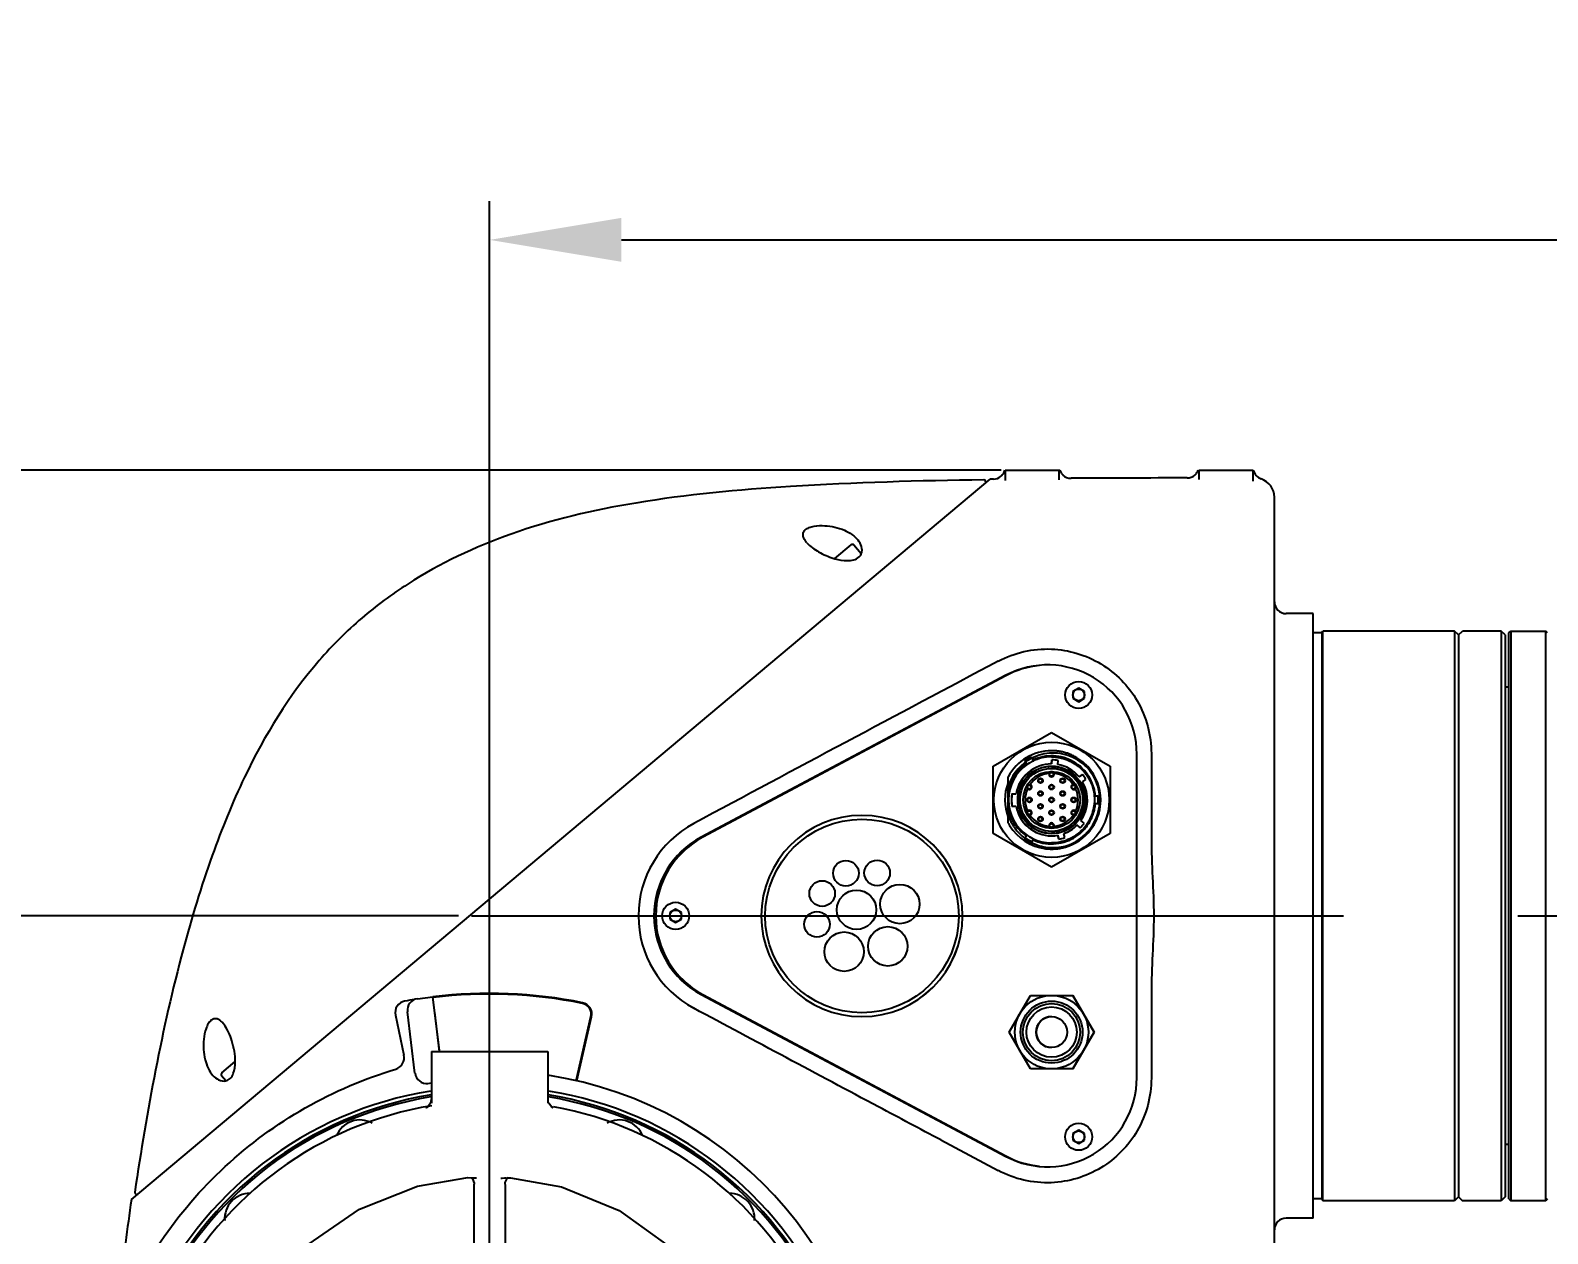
# Model space of a CAD drawing. Header units: millimetres. Extents: x 7426 to 8737, y 124 to 421.
# Drawn here: x 8011.82 to 8031.4, y 304.45 to 319.97 of the extents above; entities that cross this region are included whole.
import ezdxf

# ---------------------------------------------------------------- set-up
doc = ezdxf.new("R2010")
doc.units = ezdxf.units.MM
doc.linetypes.add('CENTER', pattern=[0.6, 0.375, -0.075, 0.075, -0.075])
for name, color, linetype in [('中心线', 7, 'Continuous'), ('外形图', 7, 'Continuous'), ('尺寸标注', 7, 'Continuous')]:
    doc.layers.add(name, color=color, linetype=linetype)
doc.styles.add('微软雅黑', font='msyh.ttc')
doc.dimstyles.new('尺寸标注_1_20比例', dxfattribs={"dimtxt": 2.1, "dimasz": 1.7, "dimexe": 0.5, "dimexo": 0.4, "dimgap": 0.5, "dimtad": 1, "dimdec": 1, "dimlfac": 20, "dimdsep": 46, "dimtxsty": '微软雅黑', "dimcen": 0.09, "dimadec": 0, "dimazin": 0, "dimtp": 0.01, "dimtm": 0.01, "dimtfac": 1, "dimtdec": 1, "dimtofl": 0, "dimtmove": 0, "dimatfit": 3, "dimfxl": 1, "dimtolj": 1, "dimarcsym": 0})

# ---------------------------------------------------------------- blocks, each defined once
blk = doc.blocks.new('*D1248')
at = {"layer": 'Defpoints', "color": 0}
for p in [(8055.75, 317.27), (8055.75, 308.549), (8017.75, 301.549)]:
    blk.add_point(p, dxfattribs=at)
at = {"layer": '尺寸标注', "color": 0, "linetype": 'Continuous', "lineweight": -2}
for p, q in [((8017.75, 301.949), (8017.75, 317.77)), ((8055.75, 308.949), (8055.75, 317.77)), ((8019.45, 317.27), (8054.05, 317.27))]:
    blk.add_line(p, q, dxfattribs=at)
at = {"layer": '尺寸标注', "color": 0}
for points in [[(8019.45, 317.554), (8019.45, 316.987), (8017.75, 317.27)], [(8054.05, 316.987), (8054.05, 317.554), (8055.75, 317.27)]]:
    blk.add_solid(points, dxfattribs=at)
at = {"layer": '尺寸标注', "color": 0, "insert": (8038.308, 319.941), "char_height": 2.1, "attachment_point": 2, "style": '微软雅黑'}
blk.add_mtext('\\A1;\\A1;760', dxfattribs=at)
blk = doc.blocks.new('*D1249')
at = {"layer": 'Defpoints', "color": 0}
for p in [(7980.399, 314.299), (8024.75, 314.299), (7999.58, 234.548)]:
    blk.add_point(p, dxfattribs=at)
at = {"layer": '尺寸标注', "color": 0, "linetype": 'Continuous', "lineweight": -2}
for p, q in [((8024.35, 314.299), (7979.899, 314.299)), ((7980.399, 236.248), (7980.399, 312.599)), ((7999.18, 234.548), (7979.899, 234.548))]:
    blk.add_line(p, q, dxfattribs=at)
at = {"layer": '尺寸标注', "color": 0}
for points in [[(7980.682, 312.599), (7980.116, 312.599), (7980.399, 314.299)], [(7980.116, 236.248), (7980.682, 236.248), (7980.399, 234.548)]]:
    blk.add_solid(points, dxfattribs=at)
at = {"layer": '尺寸标注', "color": 0, "insert": (7977.716, 274.422), "char_height": 2.1, "attachment_point": 2, "rotation": 90, "style": '微软雅黑'}
blk.add_mtext('\\A1;\\A1;1595', dxfattribs=at)
blk = doc.blocks.new('*D1250')
at = {"layer": 'Defpoints', "color": 0}
for p in [(8017.75, 308.549), (7989.649, 301.549), (8017.75, 301.549)]:
    blk.add_point(p, dxfattribs=at)
at = {"layer": '尺寸标注', "color": 0, "linetype": 'Continuous', "lineweight": -2}
for p, q in [((8017.35, 308.549), (7989.149, 308.549)), ((7989.649, 306.849), (7989.649, 303.249)), ((8017.35, 301.549), (7989.149, 301.549))]:
    blk.add_line(p, q, dxfattribs=at)
at = {"layer": '尺寸标注', "color": 0}
for points in [[(7989.932, 306.849), (7989.365, 306.849), (7989.649, 308.549)], [(7989.365, 303.249), (7989.932, 303.249), (7989.649, 301.549)]]:
    blk.add_solid(points, dxfattribs=at)
at = {"layer": '尺寸标注', "color": 0, "insert": (7986.967, 304.123), "char_height": 2.1, "attachment_point": 2, "rotation": 90, "style": '微软雅黑'}
blk.add_mtext('\\A1;\\A1;140', dxfattribs=at)

msp = doc.modelspace()

# ---------------------------------------------------------------- linework, layer by layer
at = {"layer": '中心线', "color": 0, "linetype": 'CENTER', "ltscale": 30}
msp.add_line((8017.5154, 308.5487), (8061.9003, 308.5487), dxfattribs=at)
at = {"layer": '外形图', "color": 0, "linetype": 'Continuous'}
for p, q in [((8024.3998, 314.2987), (8024.3998, 314.1645)), ((8024.3998, 314.2987), (8025.1068, 314.2987)), ((8025.0998, 314.1739), (8025.0998, 314.2987)), ((8026.8999, 314.2987), (8026.8999, 314.1784)), ((8026.8999, 314.2987), (8027.5999, 314.2987)), ((8027.5999, 314.1578), (8027.5999, 314.2987)), ((8013.1286, 304.8889), (8024.2059, 314.1839)), ((8024.2518, 314.1845), (8024.2059, 314.1839)), ((8027.8749, 304.0741), (8027.8749, 313.9487)), ((8022.2029, 313.1576), (8022.4149, 313.3354)), ((8022.5442, 313.2202), (8022.4501, 313.3323)), ((8028.3749, 312.4487), (8028.0249, 312.4487)), ((8028.3749, 304.6487), (8028.3749, 312.4486)), ((8028.4855, 312.1987), (8028.3749, 312.1987)), ((8028.4855, 312.1987), (8028.4999, 312.2237)), ((8028.4855, 312.1987), (8028.4855, 304.8986)), ((8028.4999, 304.8736), (8028.4999, 312.2237)), ((8030.1999, 312.2237), (8028.4999, 312.2237)), ((8030.1999, 312.2237), (8030.1999, 304.8736)), ((8030.2499, 312.1737), (8030.1999, 312.2237)), ((8030.2499, 312.1737), (8030.2999, 312.2237)), ((8030.2499, 312.1737), (8030.2499, 304.9236)), ((8030.8499, 312.1737), (8030.7999, 312.2237)), ((8030.8999, 312.1987), (8030.9249, 312.2237)), ((8030.8999, 304.8986), (8030.8999, 312.1987)), ((8031.3999, 312.1987), (8031.3749, 312.2237)), ((8024.4103, 311.652), (8020.4804, 309.5643)), ((8024.4087, 311.6467), (8020.5024, 309.5634)), ((8025.3498, 311.4853), (8025.2748, 311.442)), ((8025.4248, 311.442), (8025.3498, 311.4853)), ((8025.2748, 311.442), (8025.2748, 311.3554)), ((8025.2748, 311.3554), (8025.3498, 311.3121)), ((8025.3498, 311.3121), (8025.4248, 311.3554)), ((8025.4248, 311.3554), (8025.4248, 311.442)), ((8024.2466, 310.4799), (8025, 310.9149)), ((8025, 310.9149), (8025.7535, 310.4799)), ((8025.0006, 310.6791), (8024.9998, 310.6791)), ((8024.2466, 309.6099), (8024.2466, 310.4799)), ((8024.6574, 310.5381), (8024.7001, 310.5628)), ((8024.6574, 310.5381), (8024.6789, 310.5007)), ((8024.6631, 310.556), (8024.6623, 310.5556)), ((8024.7254, 310.592), (8024.6631, 310.556)), ((8024.6789, 310.5007), (8024.7217, 310.5255)), ((8024.688, 310.506), (8024.6887, 310.5047)), ((8024.7001, 310.5628), (8024.743, 310.5875)), ((8024.7246, 310.5916), (8024.7254, 310.592)), ((8024.743, 310.5875), (8024.7646, 310.5502)), ((8024.754, 310.5441), (8024.7646, 310.5502)), ((8024.7555, 310.545), (8024.7562, 310.5437)), ((8025, 310.5091), (8024.999, 310.5091)), ((8025.0041, 310.5611), (8024.9995, 310.5091)), ((8025, 310.5091), (8025.0046, 310.5611)), ((8025.0791, 310.5021), (8025.0837, 310.5541)), ((8025.7536, 310.4799), (8025.7535, 310.4799)), ((8025.7535, 310.4799), (8025.7535, 309.6099)), ((8026.0999, 306.4609), (8026.0999, 310.6364)), ((8026.2873, 310.6431), (8026.2873, 309.547)), ((8024.4404, 310.2703), (8024.4404, 310.3437)), ((8024.8564, 310.3171), (8024.8559, 310.3171)), ((8024.9997, 310.3996), (8024.9992, 310.3996)), ((8024.9992, 310.3497), (8024.9997, 310.3497)), ((8025.1431, 310.3171), (8025.1426, 310.3171)), ((8025.3977, 310.3728), (8025.355, 310.3429)), ((8025.3555, 310.3429), (8025.355, 310.3429)), ((8025.3555, 310.3429), (8025.3979, 310.3726)), ((8025.4008, 310.2774), (8025.4436, 310.3074)), ((8024.4393, 310.2681), (8024.4391, 310.2675)), ((8024.4404, 310.2664), (8024.4404, 310.2703)), ((8024.4404, 310.2225), (8024.4404, 310.2664)), ((8024.4404, 310.2225), (8024.4406, 310.2231)), ((8024.4404, 310.1413), (8024.4404, 310.2225)), ((8024.4404, 310.0449), (8024.4404, 310.1413)), ((8024.4406, 310.2231), (8024.4407, 310.2237)), ((8024.489, 310.1248), (8024.5422, 310.1248)), ((8024.7144, 310.2347), (8024.7139, 310.2347)), ((8024.7139, 310.1848), (8024.7144, 310.1848)), ((8024.7143, 310.2415), (8024.7197, 310.241)), ((8024.8559, 310.2673), (8024.8564, 310.2673)), ((8024.8564, 310.1522), (8024.8559, 310.1522)), ((8024.8559, 310.1024), (8024.8564, 310.1024)), ((8024.9997, 310.2347), (8024.9992, 310.2347)), ((8024.9992, 310.1848), (8024.9997, 310.1848)), ((8025.1426, 310.2673), (8025.1431, 310.2673)), ((8025.1431, 310.1522), (8025.1426, 310.1522)), ((8025.1426, 310.1024), (8025.1431, 310.1024)), ((8025.285, 310.2415), (8025.2796, 310.241)), ((8025.2851, 310.2347), (8025.2846, 310.2347)), ((8025.2846, 310.1848), (8025.2851, 310.1848)), ((8025.5541, 310.0839), (8025.5527, 310.0839)), ((8025.5973, 310.0943), (8025.5541, 310.0943)), ((8025.5541, 310.0943), (8025.5541, 310.0841)), ((8025.5541, 310.0841), (8025.5541, 310.0824)), ((8025.5541, 310.0824), (8025.5541, 310.0465)), ((8025.5973, 310.0943), (8025.5972, 310.0453)), ((8025.61, 310.0449), (8025.61, 310.0817)), ((8024.4404, 310.0389), (8024.4404, 310.0449)), ((8024.4404, 309.9485), (8024.4404, 310.0389)), ((8024.4404, 309.8515), (8024.4404, 309.9485)), ((8024.489, 309.965), (8024.5422, 309.965)), ((8024.5926, 310.0702), (8024.5705, 310.0702)), ((8024.5705, 310.0195), (8024.5926, 310.0195)), ((8024.5926, 310.0449), (8024.5926, 310.0702)), ((8024.5926, 310.0195), (8024.5926, 310.0449)), ((8024.7144, 310.0698), (8024.7139, 310.0698)), ((8024.7139, 310.0199), (8024.7144, 310.0199)), ((8024.7144, 309.9049), (8024.7139, 309.9049)), ((8024.8564, 309.9874), (8024.8559, 309.9874)), ((8024.8559, 309.9375), (8024.8564, 309.9375)), ((8024.9997, 310.0698), (8024.9992, 310.0698)), ((8024.9992, 310.0199), (8024.9997, 310.0199)), ((8024.9997, 309.9049), (8024.9992, 309.9049)), ((8025.1431, 309.9874), (8025.1426, 309.9874)), ((8025.1426, 309.9375), (8025.1431, 309.9375)), ((8025.2851, 310.0698), (8025.2846, 310.0698)), ((8025.2846, 310.0199), (8025.2851, 310.0199)), ((8025.2851, 309.9049), (8025.2846, 309.9049)), ((8025.5541, 310.0059), (8025.5527, 310.0059)), ((8025.5541, 310.0433), (8025.5541, 310.0075)), ((8025.5541, 310.0075), (8025.5541, 310.0056)), ((8025.5541, 310.0056), (8025.5541, 309.9954)), ((8025.5973, 309.9954), (8025.5541, 309.9954)), ((8025.5972, 310.0453), (8025.5972, 310.0449)), ((8025.5972, 310.0449), (8025.5973, 309.9954)), ((8025.6099, 310.0449), (8025.6099, 310.0452)), ((8025.6099, 310.0449), (8025.61, 310.0081)), ((8024.4404, 309.8235), (8024.4404, 309.8515)), ((8024.4404, 309.8194), (8024.4404, 309.8235)), ((8024.4404, 309.7715), (8024.4404, 309.8194)), ((8024.4404, 309.746), (8024.4404, 309.7715)), ((8024.7139, 309.8551), (8024.7144, 309.8551)), ((8024.7143, 309.8483), (8024.7197, 309.8487)), ((8024.8564, 309.8225), (8024.8559, 309.8225)), ((8024.8559, 309.7726), (8024.8564, 309.7726)), ((8024.9992, 309.8551), (8024.9997, 309.8551)), ((8024.9997, 309.74), (8024.9992, 309.74)), ((8024.9992, 309.6902), (8024.9997, 309.6902)), ((8025.1431, 309.8225), (8025.1426, 309.8225)), ((8025.1426, 309.7726), (8025.1431, 309.7726)), ((8025.285, 309.8483), (8025.2796, 309.8487)), ((8025.2846, 309.8551), (8025.2851, 309.8551)), ((8025.3277, 309.717), (8025.3676, 309.6834)), ((8025.3281, 309.717), (8025.3277, 309.717)), ((8025.3678, 309.6837), (8025.3281, 309.717)), ((8025.419, 309.7446), (8025.379, 309.7782)), ((8025, 309.1749), (8024.2466, 309.6099)), ((8024.6553, 309.5486), (8024.6559, 309.5481)), ((8024.6574, 309.5517), (8024.6789, 309.589)), ((8024.7001, 309.5269), (8024.6574, 309.5517)), ((8024.662, 309.5344), (8024.7257, 309.4976)), ((8024.6894, 309.583), (8024.6789, 309.589)), ((8024.688, 309.5838), (8024.6887, 309.585)), ((8024.743, 309.5022), (8024.7001, 309.5269)), ((8024.7646, 309.5396), (8024.7217, 309.5643)), ((8024.7332, 309.6647), (8024.7337, 309.6643)), ((8024.743, 309.5022), (8024.7646, 309.5396)), ((8024.7555, 309.5448), (8024.7562, 309.546)), ((8025.7535, 309.6099), (8025, 309.1749)), ((8025.0801, 309.5878), (8025.0936, 309.5374)), ((8025.0806, 309.5878), (8025.0801, 309.5878)), ((8025.0932, 309.5411), (8025.0806, 309.5878)), ((8025.0935, 309.5398), (8025.0932, 309.5411)), ((8025.0942, 309.5374), (8025.0935, 309.5398)), ((8025.1708, 309.5581), (8025.1573, 309.6085)), ((8025.7536, 309.6099), (8025.7535, 309.6099)), ((8024.9207, 309.4094), (8024.9207, 309.4156)), ((8025.0793, 309.4094), (8024.9207, 309.4094)), ((8025.0793, 309.4156), (8025.0793, 309.4094)), ((8025.1808, 309.4371), (8025.1772, 309.4492)), ((8020.1498, 308.6353), (8020.0748, 308.592)), ((8020.0748, 308.592), (8020.0748, 308.5054)), ((8020.2248, 308.592), (8020.1498, 308.6353)), ((8020.2248, 308.5054), (8020.2248, 308.592)), ((8020.0748, 308.5054), (8020.1498, 308.4621)), ((8020.1498, 308.4621), (8020.2248, 308.5054)), ((8020.5024, 307.5339), (8024.4087, 305.4506)), ((8026.2873, 307.5503), (8026.2873, 306.4542)), ((8016.82, 307.4795), (8017.0185, 307.5039)), ((8017.1036, 306.8114), (8017.0185, 307.5039)), ((8020.4804, 307.5331), (8024.4103, 305.4453)), ((8024.4521, 307.0486), (8024.726, 307.523)), ((8024.726, 307.523), (8025.2738, 307.523)), ((8025.2738, 307.523), (8025.5477, 307.0486)), ((8025.548, 307.0486), (8025.2741, 307.523)), ((8016.5338, 307.2689), (8016.6435, 306.7532)), ((8016.7869, 306.5183), (8016.6894, 307.3124)), ((8017.1051, 306.7986), (8017.0429, 307.3054)), ((8018.8662, 306.4224), (8019.0569, 307.2488)), ((8018.8745, 306.4205), (8019.0653, 307.2468)), ((8024.726, 306.5742), (8024.4521, 307.0486)), ((8025.5477, 307.0486), (8025.2738, 306.5742)), ((8025.2741, 306.5742), (8025.548, 307.0486)), ((8025.5477, 307.0486), (8025.548, 307.0486)), ((8016.9997, 306.7986), (8016.9997, 306.134)), ((8016.9997, 306.7986), (8018.4998, 306.7986)), ((8018.4998, 306.7986), (8018.4998, 306.134)), ((8014.2947, 306.5218), (8014.4687, 306.6678)), ((8025.2738, 306.5742), (8024.726, 306.5742)), ((8014.3462, 306.4215), (8014.2916, 306.4866)), ((8016.9541, 306.3877), (8016.9997, 306.3933)), ((8016.9291, 306.0709), (8016.928, 306.0702)), ((8025.3498, 305.7852), (8025.2748, 305.7419)), ((8025.4248, 305.7419), (8025.3498, 305.7852)), ((8023.5694, 305.657), (8024.3112, 305.2623)), ((8025.2748, 305.7419), (8025.2748, 305.6553)), ((8025.2748, 305.6553), (8025.3498, 305.612)), ((8025.3498, 305.612), (8025.4248, 305.6553)), ((8025.4248, 305.6553), (8025.4248, 305.7419)), ((8017.4704, 305.1718), (8017.5427, 305.1701)), ((8017.5427, 305.1701), (8017.5787, 305.1668)), ((8017.5486, 305.1009), (8017.5497, 305.085)), ((8017.5497, 305.0836), (8017.5497, 305.085)), ((8017.5497, 304.2393), (8017.5497, 305.085)), ((8017.8923, 305.1648), (8017.913, 305.1662)), ((8017.913, 305.1662), (8017.9765, 305.1705)), ((8017.9498, 305.1782), (8017.9498, 305.1662)), ((8017.9498, 305.0858), (8017.9519, 305.1068)), ((8017.9498, 305.0836), (8017.9498, 304.2393)), ((8017.9519, 305.1068), (8017.9771, 305.1618)), ((8017.9765, 305.1705), (8018.0183, 305.1698)), ((8017.9771, 305.1618), (8017.9942, 305.1782)), ((8028.4855, 304.8986), (8028.3749, 304.8986)), ((8028.4855, 304.8986), (8028.4999, 304.8736)), ((8030.1999, 304.8736), (8028.4999, 304.8736)), ((8030.2499, 304.9236), (8030.1999, 304.8736)), ((8030.2499, 304.9236), (8030.2999, 304.8736)), ((8030.8499, 304.9236), (8030.7999, 304.8736)), ((8030.8999, 304.8986), (8030.9249, 304.8736)), ((8031.3749, 304.8736), (8030.9249, 304.8736)), ((8031.3999, 304.8986), (8031.3749, 304.8736)), ((8028.3749, 304.6486), (8028.0249, 304.6486))]:
    msp.add_line(p, q, dxfattribs=at)
at = {"layer": '外形图', "color": 0, "ltscale": 10}
for p, q in [((8030.7999, 312.2237), (8030.2999, 312.2237)), ((8030.7999, 312.2237), (8030.7999, 304.8736)), ((8030.8499, 312.1737), (8030.8499, 304.9236)), ((8030.9249, 312.2237), (8031.3749, 312.2237)), ((8030.9249, 312.2237), (8030.9249, 304.8736)), ((8031.3749, 304.8736), (8031.3749, 312.2237)), ((8030.8999, 311.4987), (8030.8499, 311.4987)), ((8030.8999, 305.5986), (8030.8499, 305.5986)), ((8030.7999, 304.8736), (8030.2999, 304.8736))]:
    msp.add_line(p, q, dxfattribs=at)
at = {"layer": '外形图', "color": 0, "linetype": 'Continuous'}
for points in [[(8016.9997, 306.1946), (8016.9854, 306.1314), (8016.9516, 306.0865), (8016.9291, 306.0709)], [(8018.5478, 306.0866), (8018.514, 306.1316), (8018.5128, 306.137)], [(8018.5713, 306.0703), (8018.5703, 306.0709), (8018.5478, 306.0866)], [(8014.2572, 301.5586), (8014.2815, 302.2274), (8014.4891, 303.0096), (8014.8735, 303.7144), (8015.4101, 304.3091), (8016.0699, 304.7657), (8016.8208, 305.0619), (8017.4704, 305.1718)], [(8017.5118, 305.1708), (8017.5277, 305.1549), (8017.5486, 305.1009)], [(8018.0183, 305.1697), (8018.6765, 305.0521), (8019.4197, 304.7483), (8020.0677, 304.285), (8020.5876, 303.6867), (8020.9516, 302.9835), (8021.1378, 302.21), (8021.1477, 301.5604)]]:
    msp.add_lwpolyline(points, dxfattribs=at)
for centre, radius in [((8025.3498, 311.3987), 0.175), ((8025.3498, 311.3987), 0.075), ((8025, 310.0449), 0.7433), ((8024.9996, 310.0449), 0.4363), ((8024.9996, 310.0449), 0.4065), ((8024.9996, 310.0449), 0.3672), ((8024.8563, 310.2922), 0.0317), ((8024.8559, 310.2922), 0.0249), ((8024.9992, 310.3747), 0.0249), ((8025.143, 310.2922), 0.0317), ((8025.1426, 310.2922), 0.0249), ((8024.7139, 310.2098), 0.0249), ((8024.8563, 310.1273), 0.0317), ((8024.8559, 310.1273), 0.0249), ((8024.9997, 310.2098), 0.0317), ((8024.9992, 310.2098), 0.0249), ((8025.143, 310.1273), 0.0317), ((8025.1426, 310.1273), 0.0249), ((8025.2846, 310.2098), 0.0249), ((8024.7143, 310.0449), 0.0317), ((8024.7139, 310.0449), 0.0249), ((8024.7139, 309.88), 0.0249), ((8024.8563, 309.9624), 0.0317), ((8024.8559, 309.9624), 0.0249), ((8024.9996, 310.0449), 0.0317), ((8024.9996, 309.88), 0.0317), ((8024.9992, 310.0449), 0.0249), ((8024.9992, 309.88), 0.0249), ((8025.143, 309.9624), 0.0317), ((8025.1426, 309.9624), 0.0249), ((8025.285, 310.0449), 0.0317), ((8025.2846, 310.0449), 0.0249), ((8025.2846, 309.88), 0.0249), ((8022.5527, 308.5468), 1.2484), ((8024.8563, 309.7975), 0.0317), ((8024.8559, 309.7975), 0.0249), ((8024.9992, 309.7151), 0.0249), ((8025.143, 309.7975), 0.0317), ((8025.1426, 309.7975), 0.0249), ((8022.3464, 309.0987), 0.1654), ((8022.7494, 309.1022), 0.1654), ((8022.0399, 308.8369), 0.1654), ((8023.0433, 308.7014), 0.254), ((8020.1498, 308.5487), 0.175), ((8022.4844, 308.6279), 0.254), ((8020.1498, 308.5487), 0.075), ((8021.9733, 308.4394), 0.1654), ((8022.3232, 308.0865), 0.254), ((8022.8867, 308.1556), 0.254), ((8024.9998, 307.0486), 0.4744), ((8024.9998, 307.0486), 0.3995), ((8024.9997, 307.0486), 0.3689), ((8024.9995, 307.0486), 0.3246), ((8024.9995, 307.0486), 0.1997), ((8025.3498, 305.6986), 0.175), ((8025.3498, 305.6986), 0.075)]:
    msp.add_circle(centre, radius, dxfattribs=at)
for centre, radius, start, end in [((8026.9744, -8.158), 322.3565, 90.039895, 90.306365), ((8026.7514, 314.3468), 0.1478, 310.10623, 322.70639), ((8024.1256, 314.1491), 0.025, 310.00151, 90.85102), ((8027.6246, 313.9485), 0.2503, 0.05115, 71.73452), ((8022.431, 313.3163), 0.025, 40, 130), ((8022.4385, 313.2642), 0.1153, 333.87291, 334.9278), ((8022.4385, 313.2642), 0.1153, 334.92902, 337.50844), ((8022.4299, 313.9471), 0.8223, 253.06421, 253.94724), ((8028.0249, 312.5987), 0.15, 180, 270), ((8897.1235, -1329.9152), 1859.3398, 117.9966401, 118.1338363), ((8024.9498, 310.632), 1.15, 95.22139, 118.07249), ((8024.9498, 310.6364), 1.15, 0, 117.97947), ((8024.9998, 310.0448), 0.6342, 89.9999, 151.883), ((8024.9998, 310.0444), 0.6347, 84.39926, 89.93189), ((8024.9998, 310.0447), 0.6344, 80.38894, 84.39499), ((8024.9998, 310.0446), 0.6345, 75.94772, 80.38942), ((8024.999, 310.0449), 0.5549, 124.02161, 235.97811), ((8024.999, 310.0449), 0.4642, 90.0004, 170.08791), ((8025.0137, 310.0584), 0.589, 126.72387, 141.38543), ((8024.9997, 310.0449), 0.43, 269.99999, 178.52534), ((8024.6683, 310.5444), 0.0127, 119.99997, 209.99997), ((8024.9994, 310.0443), 0.5556, 117.03883, 124.01773), ((8024.7321, 310.5812), 0.0127, 29.99997, 119.99997), ((8025.0188, 310.0496), 0.5992, 91.19769, 117.10949), ((8024.9985, 310.0459), 0.5538, 116.73303, 117.03449), ((8024.9987, 310.0456), 0.5542, 115.94649, 116.73296), ((8024.999, 310.0448), 0.555, 90.00078, 115.9472), ((8024.999, 310.0441), 0.517, 80.56776, 89.43223), ((8024.999, 310.0449), 0.4643, 39.93799, 80.06196), ((8024.9997, 310.0445), 0.6346, 71.29947, 75.94388), ((8024.9998, 310.0448), 0.6343, 67.50579, 71.29989), ((8024.9996, 310.0445), 0.6347, 62.34047, 67.502), ((8024.9999, 310.0449), 0.6342, 59.06433, 62.34063), ((8024.9995, 310.0444), 0.6347, 53.48985, 59.06052), ((8024.9999, 310.045), 0.6341, 50.62212, 53.48969), ((8024.9994, 310.0443), 0.6349, 43.81536, 50.61737), ((8025.0002, 310.0452), 0.6337, 42.16809, 43.81349), ((8024.9998, 310.0448), 0.6342, 0.00223, 42.1675), ((8024.9997, 310.0449), 0.5869, 139.49967, 162.26442), ((8024.9995, 310.0449), 0.4642, 124.93413, 170.08766), ((8024.9997, 310.0449), 0.3419, 95.00903, 144.98496), ((8024.8564, 310.2922), 0.0249, 270.00107, 89.99893), ((8024.9997, 310.3747), 0.0317, 180.00361, 359.99602), ((8024.9996, 310.3747), 0.0317, 89.9806, 160.28476), ((8024.9996, 310.3746), 0.0318, 19.87815, 89.9817), ((8024.9997, 310.0449), 0.4065, 270, 90), ((8024.9997, 310.3747), 0.0249, 270.00107, 89.99893), ((8024.9996, 310.0449), 0.3419, 35.01561, 84.9917), ((8024.9994, 310.3746), 0.0319, 0.07343, 19.73431), ((8025.1431, 310.2922), 0.0249, 270.00107, 89.99893), ((8024.9998, 310.0449), 0.6215, 286.5852, 37.41483), ((8024.999, 310.0449), 0.4642, 324.93752, 30.06255), ((8024.9984, 310.0444), 0.517, 30.56774, 39.4322), ((8025.0047, 310.0364), 0.6228, 22.43911, 38.30488), ((8025, 310.0449), 0.6034, 158.34986, 201.97137), ((8025.0004, 310.0447), 0.6038, 157.96298, 158.29449), ((8024.999, 310.0449), 0.5162, 171.09517, 188.90483), ((8025.0004, 310.0448), 0.517, 171.10204, 179.99329), ((8024.9996, 310.0449), 0.3418, 154.97659, 205.02341), ((8024.7142, 310.2098), 0.0317, 180.04117, 80.14768), ((8024.7144, 310.2098), 0.0249, 270.00107, 89.99893), ((8024.8564, 310.1273), 0.0249, 270.00107, 89.99893), ((8024.9997, 310.2098), 0.0249, 270.00107, 89.99893), ((8025.1431, 310.1273), 0.0249, 270.00107, 89.99893), ((8025.285, 310.2097), 0.0317, 99.86502, 0.05511), ((8025.2851, 310.2098), 0.0249, 324.00174, 89.99801), ((8025.2851, 310.2098), 0.0249, 269.99944, 321.49506), ((8025.2852, 310.2097), 0.0248, 321.47463, 323.99493), ((8024.9997, 310.0449), 0.3418, 334.97659, 25.02341), ((8024.9987, 310.0448), 0.556, 4.10043, 5.09877), ((8025.0023, 310.0355), 0.6254, 15.69208, 22.43852), ((8025.002, 310.0354), 0.6257, 15.25934, 15.6918), ((8025.0004, 310.0449), 0.517, 180.00671, 188.89796), ((8024.999, 310.0449), 0.4642, 189.91209, 269.99957), ((8024.9995, 310.0449), 0.4642, 189.91238, 234.98654), ((8024.9985, 310.0449), 0.4288, 178.52072, 179.99955), ((8025.0002, 310.0449), 0.4305, 180.00558, 189.48877), ((8024.9997, 310.0449), 0.43, 189.49437, 265.30978), ((8024.7142, 309.88), 0.0317, 279.86505, 179.95935), ((8024.7144, 310.0449), 0.0249, 270.00107, 89.99893), ((8024.7144, 309.88), 0.0249, 270.00107, 89.99893), ((8024.8564, 309.9624), 0.0249, 270.00107, 89.99893), ((8024.9997, 310.0449), 0.0249, 270.00107, 89.99893), ((8024.9997, 309.88), 0.0249, 270.00107, 89.99893), ((8025.1431, 309.9624), 0.0249, 270.00107, 89.99893), ((8025.285, 309.88), 0.0317, 359.94531, 260.14769), ((8025.2851, 310.0449), 0.0249, 270.00107, 89.99893), ((8025.2851, 309.88), 0.0249, 38.50494, 90.00056), ((8025.2851, 309.88), 0.0249, 270.00199, 35.99826), ((8025.2852, 309.8801), 0.0248, 36.00507, 38.52537), ((8024.9986, 310.045), 0.5561, 354.89885, 355.89954), ((8024.9999, 310.0449), 0.6342, 331.0618, 359.26711), ((8025.0016, 310.0449), 0.6324, 359.26467, 0.00141), ((8021.0219, 308.5487), 1.352, 118.15419, 241.8458), ((8022.5528, 308.5468), 1.2984, 90.00003, 89.97699), ((8022.5533, 308.5468), 1.2984, 270.00001, 90), ((8024.9994, 310.0447), 0.6338, 208.11579, 211.33463), ((8024.9998, 310.0448), 0.6342, 211.33052, 262.84027), ((8024.9997, 310.0449), 0.3419, 215.01561, 264.99171), ((8024.8564, 309.7975), 0.0249, 270.00107, 89.99893), ((8024.9996, 309.7151), 0.0317, 0.00362, 179.99602), ((8024.9999, 309.7151), 0.0319, 180.07343, 199.73431), ((8024.9996, 309.715), 0.0317, 199.73684, 270.01928), ((8024.9996, 309.7151), 0.0318, 270.01809, 340.1435), ((8024.9997, 309.7151), 0.0249, 270.00107, 89.99893), ((8024.9996, 310.0449), 0.3419, 275.00903, 324.98496), ((8025.1431, 309.7975), 0.0249, 270.00107, 89.99893), ((8024.999, 310.0449), 0.4642, 289.93691, 315.06315), ((8024.9984, 310.0454), 0.517, 315.5678, 324.43226), ((8024.9937, 310.0372), 0.6344, 324.76796, 331.32658), ((8024.9996, 310.045), 0.6345, 324.09784, 330.5271), ((8024.9963, 310.0358), 0.6315, 331.3307, 331.92667), ((8024.9994, 310.0451), 0.6347, 330.52878, 331.0616), ((8021.0199, 308.5487), 1.15, 117.97947, 242.02053), ((8021.0435, 308.5487), 1.15, 118.07249, 241.92751), ((8024.6683, 309.5453), 0.0127, 150.00003, 240.00003), ((8024.9994, 310.0454), 0.5556, 235.98167, 242.78116), ((8024.7321, 309.5086), 0.0127, 240.00003, 330.00003), ((8025.0169, 310.0358), 0.6067, 242.63519, 242.85768), ((8024.9985, 310.0439), 0.5538, 242.78527, 243.08941), ((8024.9987, 310.0443), 0.5542, 243.08951, 244.05443), ((8024.999, 310.0449), 0.555, 244.0535, 269.99928), ((8024.9997, 310.045), 0.4301, 265.31198, 270.00051), ((8024.999, 310.0452), 0.4645, 270.00352, 280.05939), ((8024.9988, 310.0456), 0.517, 280.56778, 289.43225), ((8024.9998, 310.0449), 0.6342, 286.58535, 322.58448), ((8025.0001, 310.0446), 0.6338, 319.73153, 322.58483), ((8024.9949, 310.0363), 0.6329, 323.46399, 324.76696), ((8024.9995, 310.0451), 0.6346, 322.58172, 324.09435), ((8024.9998, 310.0457), 0.635, 262.84408, 269.99474), ((8024.9998, 310.0453), 0.6346, 270.00177, 275.63189), ((8024.9998, 310.0444), 0.6337, 275.63425, 279.66899), ((8024.9995, 310.046), 0.6354, 279.67022, 284.33977), ((8025, 310.044), 0.6333, 284.34016, 286.58444), ((8017.7497, 301.5486), 6.0001, 78.46928, 97), ((8017.7497, 301.5486), 5.9915, 78.46928, 97), ((8016.6806, 307.3001), 0.15, 100.53072, 192), ((8017.7497, 301.5486), 6.0001, 99.26555, 100.53072), ((8016.8383, 307.3307), 0.15, 97, 187), ((8018.9191, 307.2806), 0.1414, 347, 78.46928), ((8018.9191, 307.2806), 0.15, 347, 78.46928), ((8025.0006, 307.0486), 0.1997, 90.30369, 269.69633), ((8014.3108, 306.5026), 0.025, 130, 220), ((8016.9358, 306.5366), 0.15, 187, 277), ((8017.7497, 301.5486), 5.0001, 359, 81.36363), ((8024.9498, 306.4609), 1.15, 242.02053, 0), ((8017.7497, 301.5486), 4.8001, 99.08584, 213.39385), ((8017.7497, 301.5486), 4.7501, 99.15871, 212.04565), ((8017.7497, 301.5486), 4.7251, 99.26819, 211.44089), ((8017.7497, 301.5486), 4.7501, 327.95227, 80.84129), ((8017.7497, 301.5486), 4.8001, 326.62591, 80.91416), ((8017.7497, 301.5486), 4.7251, 328.5436, 80.73278), ((8017.7497, 301.5486), 4.6118, 99.31628, 206.69211), ((8017.7497, 301.5486), 4.6118, 333.2877, 79.71098), ((8016.0755, 305.5906), 0.325, 60.99001, 157.30983), ((8019.424, 305.5906), 0.325, 22.69018, 119.01), ((8024.9498, 306.4653), 1.15, 241.92751, 264.77861), ((8058.2814, 298.3211), 45.628, 171.72407, 172.43103), ((8013.1974, 304.9792), 0.025, 171.5789, 309.99827), ((8014.6561, 304.6422), 0.325, 90, 184.05685), ((8020.8434, 304.6422), 0.325, 355.94314, 90), ((8028.0249, 304.4986), 0.15, 90, 180)]:
    msp.add_arc(centre, radius, start, end, dxfattribs=at)
for points in [[(8024.2518, 314.1845), (8024.284, 314.1849), (8024.3176, 314.1969), (8024.3429, 314.2169)], [(8024.3429, 314.2169), (8024.3554, 314.2268), (8024.3665, 314.2389), (8024.3753, 314.2523)], [(8024.3753, 314.2523), (8024.3845, 314.2664), (8024.3915, 314.2823), (8024.3955, 314.2987)], [(8025.1068, 314.2987), (8025.1105, 314.2871), (8025.1156, 314.2758), (8025.122, 314.2654)], [(8025.122, 314.2654), (8025.1285, 314.2549), (8025.1363, 314.245), (8025.1452, 314.2364)], [(8025.1452, 314.2364), (8025.1724, 314.2099), (8025.2128, 314.1936), (8025.2508, 314.1939)], [(8026.75, 314.1984), (8026.7843, 314.1984), (8026.8204, 314.2117), (8026.8466, 314.2338)], [(8026.869, 314.2573), (8026.8785, 314.2698), (8026.8862, 314.2839), (8026.8914, 314.2987)], [(8027.6029, 314.2987), (8027.6129, 314.2495), (8027.6553, 314.2019), (8027.703, 314.1862)], [(8022.5161, 313.1786), (8022.5267, 313.1885), (8022.5356, 313.2004), (8022.542, 313.2134)], [(8024.9698, 310.3854), (8024.9686, 310.382), (8024.9679, 310.3783), (8024.9679, 310.3747)], [(8025.0295, 309.7043), (8025.0307, 309.7078), (8025.0314, 309.7115), (8025.0314, 309.7151)]]:
    msp.add_open_spline(points, degree=3, dxfattribs=at)
for points, knots in [([(8024.1252, 314.1741), (8023.293, 314.1617), (8021.792, 314.123), (8019.7444, 313.9339), (8018.065, 313.5478), (8016.885, 312.9899), (8016.0794, 312.3967), (8015.2974, 311.6168), (8014.654, 310.5615), (8014.134, 309.2789), (8013.5967, 307.504), (8013.3286, 306.0361), (8013.1726, 304.9829)], [0, 0, 0, 0, 0.1513376, 0.2729745, 0.3734117, 0.4631753, 0.5079206, 0.5548051, 0.663233, 0.7294486, 0.8063919, 1, 1, 1, 1]), ([(8021.8436, 313.362), (8021.8324, 313.3745), (8021.8125, 313.4), (8021.7924, 313.4426), (8021.7914, 313.4903), (8021.8217, 313.533), (8021.8731, 313.5606), (8021.9585, 313.5831), (8022.1148, 313.588), (8022.3189, 313.5434), (8022.4594, 313.4521), (8022.5048, 313.3941)], [0, 0, 0, 0, 0.054251, 0.1037203, 0.1499612, 0.2006426, 0.2632043, 0.3347511, 0.4842513, 0.7625436, 1, 1, 1, 1]), ([(8021.8436, 313.362), (8021.8861, 313.3148), (8021.9986, 313.236), (8022.1223, 313.1812), (8022.1904, 313.1605)], [0, 0, 0, 0, 0.4717027, 1, 1, 1, 1]), ([(8022.545, 313.2201), (8022.5567, 313.2484), (8022.5556, 313.3155), (8022.5238, 313.3697), (8022.5048, 313.3941)], [0, 0, 0, 0, 0.4980096, 1, 1, 1, 1]), ([(8022.2025, 313.1569), (8022.2552, 313.1417), (8022.3594, 313.1205), (8022.4775, 313.1426), (8022.5161, 313.1786)], [0, 0, 0, 0, 0.5093735, 1, 1, 1, 1]), ([(8024.3126, 311.8355), (8024.5193, 311.9454), (8024.9894, 312.0529), (8025.6659, 311.8474), (8026.1626, 311.3438), (8026.2873, 310.8776), (8026.2873, 310.6431)], [0, 0, 0, 0, 0.25624, 0.4996253, 0.7432678, 1, 1, 1, 1]), ([(8024.6738, 310.5095), (8024.6433, 310.4882), (8024.5864, 310.4392), (8024.5172, 310.3507), (8024.4666, 310.2503), (8024.4468, 310.178), (8024.4404, 310.1413)], [0, 0, 0, 0, 0.2499993, 0.4999968, 0.7499908, 1, 1, 1, 1]), ([(8025.5652, 310.0945), (8025.5632, 310.1171), (8025.5565, 310.1621), (8025.5325, 310.2498), (8025.483, 310.353), (8025.3959, 310.459), (8025.2861, 310.5413), (8025.1598, 310.5952), (8025.0244, 310.6174), (8024.8876, 310.6069), (8024.8006, 310.5783), (8024.7595, 310.5591)], [0, 0, 0, 0, 0.0626127, 0.1252077, 0.250178, 0.375149, 0.5001205, 0.625091, 0.750061, 0.8750304, 1, 1, 1, 1]), ([(8024.999, 310.5998), (8025.0353, 310.5998), (8025.108, 310.5926), (8025.2128, 310.5609), (8025.3093, 310.5093), (8025.394, 310.4398), (8025.4634, 310.3552), (8025.515, 310.2586), (8025.5468, 310.1539), (8025.554, 310.0811), (8025.554, 310.0449)], [0, 0, 0, 0, 0.1249997, 0.2499992, 0.3749988, 0.4999988, 0.6249989, 0.7499986, 0.8749942, 1, 1, 1, 1]), ([(8024.9997, 310.5998), (8025.034, 310.5998), (8025.1025, 310.5934), (8025.2018, 310.5651), (8025.2942, 310.519), (8025.3764, 310.4567), (8025.4458, 310.3803), (8025.5, 310.2924), (8025.537, 310.196), (8025.5494, 310.1283), (8025.5525, 310.0942)], [0, 0, 0, 0, 0.1249978, 0.2499957, 0.3749935, 0.4999913, 0.6249893, 0.7499875, 0.8749822, 1, 1, 1, 1]), ([(8025.4934, 310.4225), (8025.4642, 310.4583), (8025.3974, 310.5237), (8025.2781, 310.5967), (8025.1455, 310.641), (8025.0525, 310.6497), (8025.0062, 310.6487)], [0, 0, 0, 0, 0.2500138, 0.5000085, 0.7500039, 1, 1, 1, 1]), ([(8024.6825, 310.2098), (8024.6825, 310.2141), (8024.6843, 310.2229), (8024.6921, 310.2337), (8024.7028, 310.2401), (8024.7106, 310.2415), (8024.7143, 310.2415)], [0, 0, 0, 0, 0.260523, 0.5299606, 0.7783679, 1, 1, 1, 1]), ([(8025.3167, 310.2098), (8025.3167, 310.2141), (8025.3149, 310.2229), (8025.3072, 310.2337), (8025.2965, 310.2401), (8025.2887, 310.2415), (8025.285, 310.2415)], [0, 0, 0, 0, 0.260765, 0.5303639, 0.778674, 1, 1, 1, 1]), ([(8025.6056, 310.2001), (8025.616, 310.1619), (8025.6296, 310.0833), (8025.6274, 309.9639), (8025.6028, 309.847), (8025.5721, 309.7735), (8025.5535, 309.7386)], [0, 0, 0, 0, 0.2499992, 0.4999995, 0.7500018, 1, 1, 1, 1]), ([(8025.5973, 310.0943), (8025.5992, 310.0943), (8025.6032, 310.0934), (8025.6079, 310.0895), (8025.6098, 310.0849), (8025.61, 310.0817), (8025.61, 310.0798), (8025.61, 310.0775), (8025.61, 310.0745), (8025.61, 310.0721), (8025.61, 310.0709)], [0, 0, 0, 0, 0.1929029, 0.3855457, 0.5778573, 0.6545045, 0.6996491, 0.7729814, 0.8738878, 1, 1, 1, 1]), ([(8024.4404, 309.9485), (8024.4467, 309.9118), (8024.4666, 309.8394), (8024.5172, 309.7391), (8024.5864, 309.6505), (8024.6433, 309.6016), (8024.6738, 309.5802)], [0, 0, 0, 0, 0.250007, 0.4999989, 0.7499982, 1, 1, 1, 1]), ([(8024.7595, 309.5306), (8024.8006, 309.5114), (8024.8876, 309.4828), (8025.0244, 309.4723), (8025.1598, 309.4946), (8025.2861, 309.5484), (8025.3959, 309.6307), (8025.4685, 309.7192), (8025.5127, 309.7986), (8025.5385, 309.8618), (8025.5565, 309.9276), (8025.5632, 309.9726), (8025.5652, 309.9953)], [0, 0, 0, 0, 0.1249432, 0.2498856, 0.3748276, 0.4997692, 0.6247113, 0.7496535, 0.8122367, 0.8748208, 0.9374024, 1, 1, 1, 1]), ([(8025.554, 310.0449), (8025.554, 310.0086), (8025.5468, 309.9359), (8025.515, 309.8312), (8025.4634, 309.7346), (8025.394, 309.65), (8025.3093, 309.5805), (8025.2128, 309.5289), (8025.108, 309.4971), (8025.0353, 309.4899), (8024.999, 309.4899)], [0, 0, 0, 0, 0.1250035, 0.2499982, 0.374998, 0.499999, 0.6250002, 0.7500008, 0.8750007, 1, 1, 1, 1]), ([(8024.9997, 309.4899), (8025.034, 309.4899), (8025.1025, 309.4963), (8025.2018, 309.5246), (8025.2941, 309.5707), (8025.3764, 309.6331), (8025.4458, 309.7095), (8025.5, 309.7974), (8025.537, 309.8937), (8025.5494, 309.9614), (8025.5525, 309.9955)], [0, 0, 0, 0, 0.124998, 0.2499961, 0.3749941, 0.4999922, 0.6249903, 0.7499886, 0.8749843, 1, 1, 1, 1]), ([(8025.61, 310.0199), (8025.61, 310.0185), (8025.61, 310.016), (8025.61, 310.0127), (8025.61, 310.0103), (8025.61, 310.0083), (8025.6099, 310.0051), (8025.6081, 310.0006), (8025.6034, 309.9964), (8025.5993, 309.9954), (8025.5973, 309.9954)], [0, 0, 0, 0, 0.1309401, 0.2366112, 0.3143167, 0.3629183, 0.4245277, 0.6158362, 0.8078109, 1, 1, 1, 1]), ([(8024.4404, 309.8515), (8024.4497, 309.8215), (8024.4731, 309.7628), (8024.5217, 309.6815), (8024.5824, 309.6089), (8024.6301, 309.5673), (8024.6553, 309.5486)], [0, 0, 0, 0, 0.2499958, 0.4999922, 0.7499986, 1, 1, 1, 1]), ([(8024.6825, 309.88), (8024.6825, 309.8757), (8024.6843, 309.8668), (8024.6921, 309.8561), (8024.7028, 309.8496), (8024.7106, 309.8483), (8024.7143, 309.8483)], [0, 0, 0, 0, 0.2605238, 0.5299622, 0.7783699, 1, 1, 1, 1]), ([(8025.3167, 309.88), (8025.3167, 309.8757), (8025.3149, 309.8668), (8025.3072, 309.8561), (8025.2965, 309.8496), (8025.2887, 309.8483), (8025.285, 309.8483)], [0, 0, 0, 0, 0.2607642, 0.5303622, 0.7786721, 1, 1, 1, 1]), ([(8024.7401, 309.4959), (8024.7734, 309.4788), (8024.8433, 309.4508), (8024.9539, 309.4287), (8025.0668, 309.4271), (8025.141, 309.4397), (8025.1772, 309.4492)], [0, 0, 0, 0, 0.2499967, 0.4999961, 0.7499873, 1, 1, 1, 1]), ([(8026.2873, 309.547), (8026.2873, 309.2141), (8026.3474, 308.5487), (8026.2873, 307.8833), (8026.2873, 307.5503)], [0, 0, 0, 0, 0.5000004, 1, 1, 1, 1]), ([(8023.5693, 305.657), (8023.3022, 305.7991), (8022.24, 306.3649), (8021.1784, 306.9317), (8020.3839, 307.3564)], [0, 0, 0, 0, 0.2514175, 1, 1, 1, 1]), ([(8014.3189, 307.1515), (8014.3083, 307.165), (8014.2863, 307.1895), (8014.2471, 307.2172), (8014.1993, 307.2263), (8014.1516, 307.2024), (8014.1159, 307.1549), (8014.0796, 307.0725), (8014.0494, 306.9162), (8014.0609, 306.7033), (8014.1286, 306.5464), (8014.1791, 306.4904)], [0, 0, 0, 0, 0.0543032, 0.1036924, 0.1497098, 0.2002731, 0.2628855, 0.3343706, 0.4835323, 0.7616759, 1, 1, 1, 1]), ([(8014.4688, 306.6678), (8014.4689, 306.7583), (8014.4361, 306.9276), (8014.3682, 307.0883), (8014.3189, 307.1515)], [0, 0, 0, 0, 0.5302924, 1, 1, 1, 1]), ([(8016.5405, 306.5726), (8016.5761, 306.5832), (8016.6406, 306.6355), (8016.6512, 306.7167), (8016.6435, 306.7532)], [0, 0, 0, 0, 0.4991705, 1, 1, 1, 1]), ([(8013.7395, 298.3905), (8013.214, 299.0509), (8012.6496, 300.2646), (8012.581, 301.9743), (8012.968, 303.6435), (8014.2041, 305.4606), (8015.7307, 306.3302), (8016.5405, 306.5726)], [0, 0, 0, 0, 0.2493816, 0.3749821, 0.5006147, 0.7502288, 1, 1, 1, 1]), ([(8014.3462, 306.4194), (8014.3672, 306.4243), (8014.4096, 306.4493), (8014.4604, 306.5367), (8014.4687, 306.6157), (8014.4688, 306.6678)], [0, 0, 0, 0, 0.2185158, 0.4712209, 1, 1, 1, 1]), ([(8014.1791, 306.4904), (8014.2002, 306.467), (8014.2487, 306.4254), (8014.3159, 306.4123), (8014.3462, 306.4194)], [0, 0, 0, 0, 0.5032902, 1, 1, 1, 1]), ([(8026.2873, 306.4542), (8026.2873, 306.2196), (8026.1624, 305.7532), (8025.6653, 305.2495), (8024.9883, 305.0443), (8024.518, 305.1524), (8024.3113, 305.2625)], [0, 0, 0, 0, 0.2567173, 0.5003465, 0.7437295, 1, 1, 1, 1])]:
    msp.add_open_spline(points, degree=3, knots=knots, dxfattribs=at)

# ---------------------------------------------------------------- dimensions: what is measured, and where the dimension line sits
at = {"layer": '尺寸标注', "color": 0, "linetype": 'Continuous'}
dim = msp.add_linear_dim(base=(8055.7502, 317.2704), p1=(8017.7497, 301.5486), p2=(8055.7502, 308.5487), text='\\A1;760', dimstyle='尺寸标注_1_20比例', dxfattribs=at)
dim.commit()
dim.dimension.update_dxf_attribs({"geometry": '*D1248', "text_midpoint": (8038.3085, 317.2704), "dimtype": 160})
for base, p1, p2, angle, text, picture, middle in [((7980.3989, 314.2987), (7999.5804, 234.5477), (8024.7498, 314.2987), 90, '\\A1;1595', '*D1249', (7980.3989, 274.4221)), ((7989.6486, 301.5486), (8017.7497, 308.5487), (8017.7497, 301.5486), 270, '\\A1;140', '*D1250', (7989.6486, 304.1227))]:
    dim = msp.add_linear_dim(base=base, p1=p1, p2=p2, angle=angle, text=text, dimstyle='尺寸标注_1_20比例', dxfattribs=at)
    dim.commit()
    dim.dimension.update_dxf_attribs({"geometry": picture, "text_midpoint": middle, "dimtype": 160})

doc.saveas('drawing.dxf')
